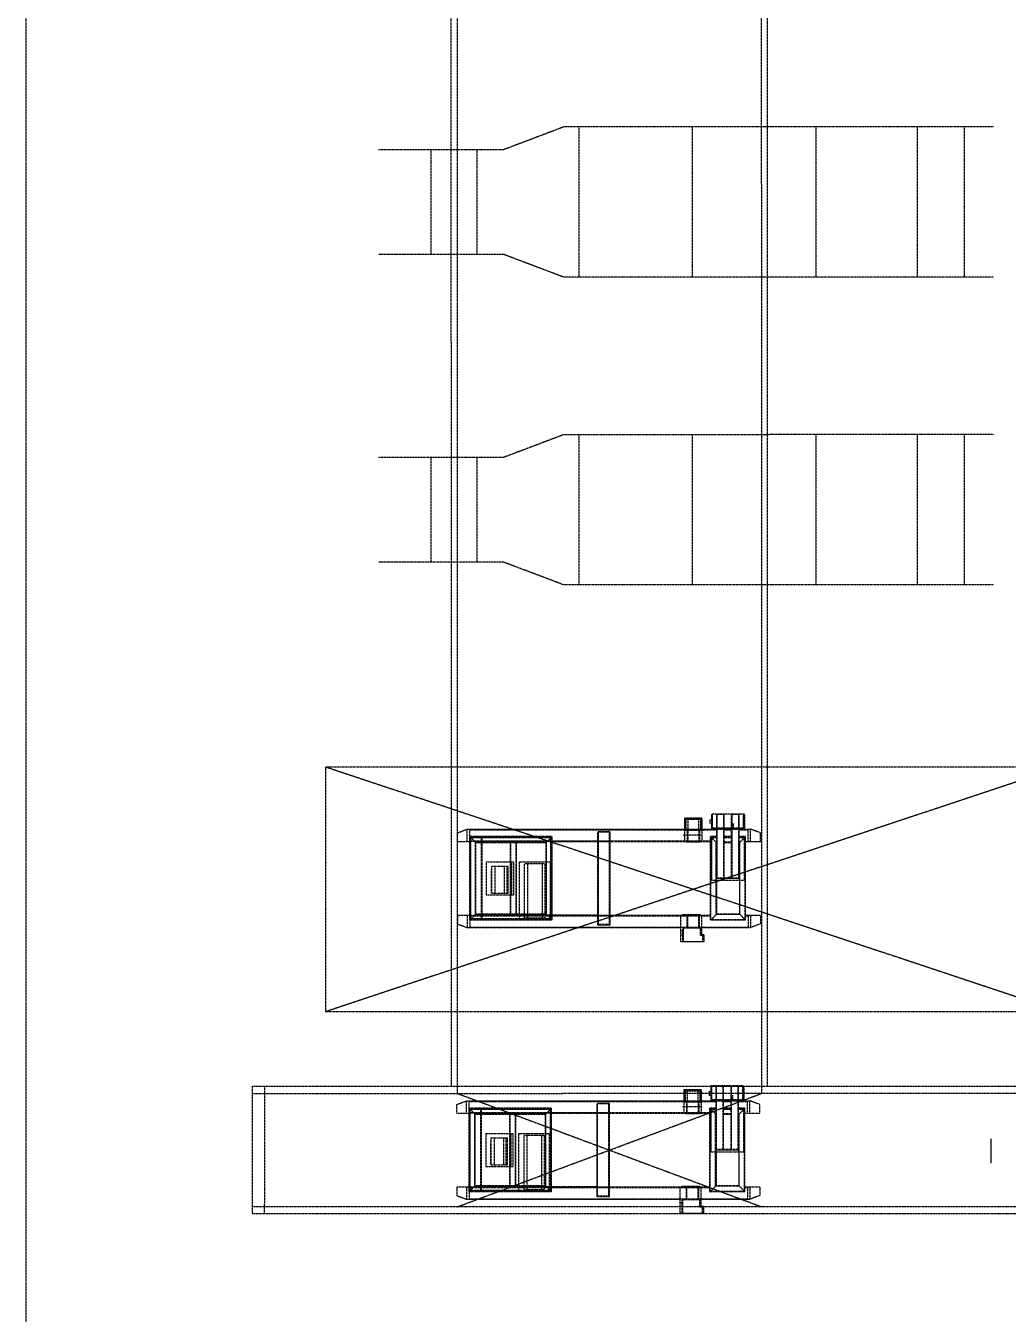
# Model space of a CAD drawing. Header units: millimetres. Extents: x -955179 to -912907, y 62798 to 154298.
# Drawn here: x -955179 to -947201, y 120016 to 130484 of the extents above; entities that cross this region are included whole.
import ezdxf

# ---------------------------------------------------------------- set-up
doc = ezdxf.new("R2010")
doc.units = ezdxf.units.MM
doc.header["$MEASUREMENT"] = 0
doc.linetypes.add('HIDDEN', pattern=[0.375, 0.25, -0.125])
doc.layers.add('CV', color=251, linetype='HIDDEN')

# ---------------------------------------------------------------- blocks, each defined once
blk = doc.blocks.new('TK FRAME')
at = {"layer": 'CV', "linetype": 'HIDDEN'}
for p, q in [((263766, -240393), (263766, -241613)), ((264686, -240393), (264686, -241613)), ((265690, -240393), (265690, -241613)), ((266513, -240393), (266513, -241613)), ((266893, -240393), (266893, -241613)), ((262563, -240578), (262563, -241428)), ((262938, -240578), (262938, -241428))]:
    blk.add_line(p, q, dxfattribs=at)
for points in [[(267131, -240393), (263642, -240393), (263153, -240578), (262140, -240578)], [(267131, -241613), (263642, -241613), (263153, -241428), (262140, -241428)]]:
    blk.add_lwpolyline(points, dxfattribs=at)
blk = doc.blocks.new('TK출하')
at = {"layer": 'CV'}
for p, q in [((-855452, 132706, 347), (-855449, 112084, 918)), ((-855402, 132706, 356), (-855399, 112029, 916)), ((-852932, 132706, 484), (-852929, 112030, 842)), ((-852880, 112084, 837), (-852882, 132706, 493)), ((-850491, 114682, 497), (-856467, 112693, 497)), ((-856467, 114682, 497), (-850491, 112693, 497)), ((-853553, 114265, 497), (-853553, 114166, 497)), ((-853553, 114265, 497), (-853553, 114166, 497)), ((-853413, 114265, 497), (-853553, 114265, 497)), ((-853413, 114265, 497), (-853553, 114265, 497)), ((-853548, 114260, 497), (-853548, 114165, 497)), ((-853548, 114260, 497), (-853548, 114165, 497)), ((-853418, 114260, 497), (-853548, 114260, 497)), ((-853418, 114260, 497), (-853548, 114260, 497)), ((-853418, 114255, 497), (-853548, 114255, 497)), ((-853418, 114255, 497), (-853548, 114255, 497)), ((-853542, 114255, 497), (-853542, 114165, 497)), ((-853542, 114255, 497), (-853542, 114165, 497)), ((-853526, 114255, 497), (-853526, 114165, 497)), ((-853526, 114255, 497), (-853526, 114165, 497)), ((-853440, 114255, 497), (-853440, 114165, 497)), ((-853440, 114255, 497), (-853440, 114165, 497)), ((-853423, 114255, 497), (-853423, 114165, 497)), ((-853423, 114255, 497), (-853423, 114165, 497)), ((-853418, 114260, 497), (-853418, 114165, 497)), ((-853418, 114260, 497), (-853418, 114165, 497)), ((-853413, 114265, 497), (-853413, 114166, 497)), ((-853413, 114265, 497), (-853413, 114166, 497)), ((-853346, 114219, 497), (-853346, 114251, 497)), ((-853331, 114251, 497), (-853346, 114251, 497)), ((-853331, 114219, 497), (-853346, 114219, 497)), ((-853336, 114298, 497), (-853336, 114251, 497)), ((-853336, 114298, 497), (-853336, 114251, 497)), ((-853066, 114298, 497), (-853336, 114298, 497)), ((-853066, 114298, 497), (-853336, 114298, 497)), ((-853336, 114251, 497), (-853336, 114219, 497)), ((-853336, 114219, 497), (-853336, 114173, 497)), ((-853336, 114219, 497), (-853336, 114173, 497)), ((-853331, 114181, 497), (-853331, 114298, 497)), ((-853331, 114181, 497), (-853331, 114298, 497)), ((-853326, 114185, 497), (-853326, 114298, 497)), ((-853326, 114185, 497), (-853326, 114298, 497)), ((-853291, 114173, 497), (-853291, 114298, 497)), ((-853291, 114173, 497), (-853291, 114298, 497)), ((-853231, 114294, 497), (-853291, 114294, 497)), ((-853231, 114294, 497), (-853291, 114294, 497)), ((-853288, 113779, 497), (-853288, 114294, 497)), ((-853288, 113779, 497), (-853288, 114294, 497)), ((-853234, 113779, 497), (-853234, 114294, 497)), ((-853234, 113779, 497), (-853234, 114294, 497)), ((-853231, 114173, 497), (-853231, 114298, 497)), ((-853231, 114173, 497), (-853231, 114298, 497)), ((-853171, 114173, 497), (-853171, 114298, 497)), ((-853171, 114173, 497), (-853171, 114298, 497)), ((-853111, 114294, 497), (-853171, 114294, 497)), ((-853111, 114294, 497), (-853171, 114294, 497)), ((-853168, 113779, 497), (-853168, 114294, 497)), ((-853168, 113779, 497), (-853168, 114294, 497)), ((-853155, 114185, 497), (-853155, 114223, 497)), ((-853114, 113779, 497), (-853114, 114294, 497)), ((-853114, 113779, 497), (-853114, 114294, 497)), ((-853111, 114176, 497), (-853111, 114298, 497)), ((-853111, 114176, 497), (-853111, 114298, 497)), ((-853075, 114185, 497), (-853075, 114298, 497)), ((-853075, 114185, 497), (-853075, 114298, 497)), ((-853071, 114181, 497), (-853071, 114298, 497)), ((-853071, 114181, 497), (-853071, 114298, 497)), ((-853066, 114298, 497), (-853066, 114173, 497)), ((-853066, 114298, 497), (-853066, 114173, 497)), ((-855398, 114146, 497), (-855318, 114176, 497)), ((-855398, 114146, 497), (-855318, 114176, 497)), ((-855398, 114076, 497), (-855398, 114146, 497)), ((-855398, 114076, 497), (-855398, 114146, 497)), ((-855318, 114176, 497), (-853291, 114176, 497)), ((-855318, 114176, 497), (-853291, 114176, 497)), ((-855318, 114176, 497), (-853291, 114176, 497)), ((-855318, 114076, 497), (-855318, 114176, 497)), ((-855318, 114076, 497), (-855318, 114176, 497)), ((-855298, 114076, 497), (-855298, 114176, 497)), ((-855298, 114076, 497), (-855298, 114176, 497)), ((-855298, 114171, 497), (-853291, 114171, 497)), ((-855298, 114171, 497), (-853291, 114171, 497)), ((-855298, 113436, 497), (-855298, 114116, 497)), ((-855298, 113436, 497), (-855298, 114116, 497)), ((-854628, 114116, 497), (-855298, 114116, 497)), ((-854628, 114116, 497), (-855298, 114116, 497)), ((-855298, 114076, 497), (-855298, 114116, 497)), ((-855298, 114076, 497), (-855298, 114116, 497)), ((-855248, 114066, 497), (-855298, 114116, 497)), ((-855248, 114066, 497), (-855298, 114116, 497)), ((-855295, 113439, 497), (-855295, 114113, 497)), ((-855295, 113439, 497), (-855295, 114113, 497)), ((-854631, 114113, 497), (-855295, 114113, 497)), ((-854631, 114113, 497), (-855295, 114113, 497)), ((-855293, 114076, 497), (-855293, 114116, 497)), ((-855293, 114076, 497), (-855293, 114116, 497)), ((-855288, 113446, 497), (-855288, 114106, 497)), ((-855288, 113446, 497), (-855288, 114106, 497)), ((-854638, 114106, 497), (-855288, 114106, 497)), ((-854638, 114106, 497), (-855288, 114106, 497)), ((-855202, 113436, 497), (-855202, 114116, 497)), ((-855202, 114116, 497), (-855202, 114076, 497)), ((-855202, 114116, 497), (-855202, 114076, 497)), ((-855198, 113436, 497), (-855198, 114116, 497)), ((-855198, 113436, 497), (-855198, 114116, 497)), ((-855003, 114176, 497), (-854848, 114176, 497)), ((-855003, 114176, 497), (-854848, 114176, 497)), ((-854678, 114066, 497), (-854628, 114116, 497)), ((-854678, 114066, 497), (-854628, 114116, 497)), ((-854638, 113446, 497), (-854638, 114106, 497)), ((-854638, 113446, 497), (-854638, 114106, 497)), ((-854631, 113439, 497), (-854631, 114113, 497)), ((-854631, 113439, 497), (-854631, 114113, 497)), ((-854628, 113436, 497), (-854628, 114116, 497)), ((-854628, 113436, 497), (-854628, 114116, 497)), ((-854258, 113396, 497), (-854258, 114155, 497)), ((-854258, 113396, 497), (-854258, 114155, 497)), ((-854158, 114155, 497), (-854258, 114155, 497)), ((-854158, 114155, 497), (-854258, 114155, 497)), ((-854158, 114151, 497), (-854258, 114151, 497)), ((-854158, 114151, 497), (-854258, 114151, 497)), ((-854253, 113401, 497), (-854253, 114151, 497)), ((-854253, 113401, 497), (-854253, 114151, 497)), ((-854162, 113401, 497), (-854162, 114151, 497)), ((-854162, 113401, 497), (-854162, 114151, 497)), ((-854158, 113396, 497), (-854158, 114155, 497)), ((-854158, 113396, 497), (-854158, 114155, 497)), ((-853408, 114126, 497), (-853565, 114126, 497)), ((-853553, 114166, 507), (-853553, 114086, 507)), ((-853553, 114166, 507), (-853553, 114086, 507)), ((-853413, 114165, 507), (-853553, 114165, 507)), ((-853413, 114165, 507), (-853553, 114165, 507)), ((-853533, 114176, 497), (-853533, 114076, 497)), ((-853533, 114176, 497), (-853533, 114076, 497)), ((-853528, 114176, 497), (-853528, 114076, 497)), ((-853528, 114176, 497), (-853528, 114076, 497)), ((-853437, 114176, 497), (-853437, 114076, 497)), ((-853437, 114176, 497), (-853437, 114076, 497)), ((-853433, 114176, 497), (-853433, 114076, 497)), ((-853433, 114176, 497), (-853433, 114076, 497)), ((-853413, 114166, 507), (-853413, 114086, 507)), ((-853413, 114166, 507), (-853413, 114086, 507)), ((-853343, 113436, 497), (-853343, 114116, 497)), ((-853343, 113436, 497), (-853343, 114116, 497)), ((-853293, 114066, 497), (-853343, 114116, 497)), ((-853293, 114066, 497), (-853343, 114116, 497)), ((-853291, 114116, 497), (-853343, 114116, 497)), ((-853291, 114116, 497), (-853343, 114116, 497)), ((-853340, 113439, 497), (-853340, 114113, 497)), ((-853340, 113439, 497), (-853340, 114113, 497)), ((-853291, 114113, 497), (-853340, 114113, 497)), ((-853291, 114113, 497), (-853340, 114113, 497)), ((-853066, 114173, 497), (-853336, 114173, 497)), ((-853066, 114173, 497), (-853336, 114173, 497)), ((-853336, 113761, 497), (-853336, 114116, 497)), ((-853336, 113761, 497), (-853336, 114116, 497)), ((-853333, 113761, 497), (-853333, 114106, 497)), ((-853333, 113761, 497), (-853333, 114106, 497)), ((-853291, 114106, 497), (-853333, 114106, 497)), ((-853291, 114106, 497), (-853333, 114106, 497)), ((-853071, 114185, 497), (-853331, 114185, 497)), ((-853071, 114185, 497), (-853331, 114185, 497)), ((-853071, 114181, 497), (-853331, 114181, 497)), ((-853071, 114181, 497), (-853331, 114181, 497)), ((-853291, 113776, 497), (-853291, 114173, 497)), ((-853291, 113776, 497), (-853291, 114173, 497)), ((-853231, 114176, 497), (-853171, 114176, 497)), ((-853231, 114176, 497), (-853171, 114176, 497)), ((-853231, 113779, 497), (-853231, 114173, 497)), ((-853231, 113779, 497), (-853231, 114173, 497)), ((-853231, 114171, 497), (-853171, 114171, 497)), ((-853231, 114171, 497), (-853171, 114171, 497)), ((-853171, 114116, 497), (-853231, 114116, 497)), ((-853171, 114116, 497), (-853231, 114116, 497)), ((-853171, 114113, 497), (-853231, 114113, 497)), ((-853171, 114113, 497), (-853231, 114113, 497)), ((-853171, 114106, 497), (-853231, 114106, 497)), ((-853171, 114106, 497), (-853231, 114106, 497)), ((-853171, 113776, 497), (-853171, 114173, 497)), ((-853171, 113776, 497), (-853171, 114173, 497)), ((-853111, 114176, 497), (-853018, 114176, 497)), ((-853111, 114176, 497), (-853018, 114176, 497)), ((-853111, 113776, 497), (-853111, 114173, 497)), ((-853111, 113776, 497), (-853111, 114173, 497)), ((-853111, 114171, 497), (-853038, 114171, 497)), ((-853111, 114171, 497), (-853038, 114171, 497)), ((-853111, 113776, 497), (-853111, 114116, 497)), ((-853111, 113776, 497), (-853111, 114116, 497)), ((-853058, 114116, 497), (-853111, 114116, 497)), ((-853058, 114116, 497), (-853111, 114116, 497)), ((-853061, 114113, 497), (-853111, 114113, 497)), ((-853061, 114113, 497), (-853111, 114113, 497)), ((-853068, 114106, 497), (-853111, 114106, 497)), ((-853068, 114106, 497), (-853111, 114106, 497)), ((-853108, 114066, 497), (-853058, 114116, 497)), ((-853108, 114066, 497), (-853058, 114116, 497)), ((-853068, 113761, 497), (-853068, 114106, 497)), ((-853068, 113761, 497), (-853068, 114106, 497)), ((-853066, 113761, 497), (-853066, 114116, 497)), ((-853066, 113761, 497), (-853066, 114116, 497)), ((-853061, 113439, 497), (-853061, 114113, 497)), ((-853061, 113439, 497), (-853061, 114113, 497)), ((-853058, 113436, 497), (-853058, 114116, 497)), ((-853058, 113436, 497), (-853058, 114116, 497)), ((-853038, 114076, 497), (-853038, 114176, 497)), ((-853038, 114076, 497), (-853038, 114176, 497)), ((-852938, 114146, 497), (-853018, 114176, 497)), ((-852938, 114146, 497), (-853018, 114176, 497)), ((-853018, 114076, 497), (-853018, 114176, 497)), ((-853018, 114076, 497), (-853018, 114176, 497)), ((-852938, 114076, 497), (-852938, 114146, 497)), ((-852938, 114076, 497), (-852938, 114146, 497)), ((-855396, 114076, 497), (-855298, 114076, 497)), ((-855396, 114076, 497), (-855298, 114076, 497)), ((-855298, 114080, 497), (-853343, 114080, 497)), ((-855198, 114076, 497), (-855298, 114076, 497)), ((-855198, 114076, 497), (-855298, 114076, 497)), ((-855251, 113483, 497), (-855251, 114069, 497)), ((-855251, 113483, 497), (-855251, 114069, 497)), ((-854675, 114069, 497), (-855251, 114069, 497)), ((-854675, 114069, 497), (-855251, 114069, 497)), ((-855248, 113486, 497), (-855248, 114066, 497)), ((-855248, 113486, 497), (-855248, 114066, 497)), ((-854678, 114066, 497), (-855248, 114066, 497)), ((-854678, 114066, 497), (-855248, 114066, 497)), ((-854628, 114076, 497), (-855198, 114076, 497)), ((-854968, 113486, 497), (-854968, 114066, 497)), ((-854968, 113486, 497), (-854968, 114066, 497)), ((-854965, 113486, 497), (-854965, 114066, 497)), ((-854965, 113486, 497), (-854965, 114066, 497)), ((-854921, 113486, 497), (-854921, 114066, 497)), ((-854921, 113486, 497), (-854921, 114066, 497)), ((-854918, 113486, 497), (-854918, 114066, 497)), ((-854918, 113486, 497), (-854918, 114066, 497)), ((-854678, 113486, 497), (-854678, 114066, 497)), ((-854678, 113486, 497), (-854678, 114066, 497)), ((-854675, 113483, 497), (-854675, 114069, 497)), ((-854675, 113483, 497), (-854675, 114069, 497)), ((-854628, 114076, 497), (-854258, 114076, 497)), ((-854628, 114076, 497), (-854258, 114076, 497)), ((-854258, 114076, 497), (-854158, 114076, 497)), ((-854258, 114076, 497), (-854158, 114076, 497)), ((-854158, 114076, 497), (-853543, 114076, 497)), ((-854158, 114076, 497), (-853543, 114076, 497)), ((-853553, 114086, 507), (-853538, 114071, 507)), ((-853553, 114086, 507), (-853538, 114071, 507)), ((-853423, 114076, 497), (-853543, 114076, 497)), ((-853423, 114076, 497), (-853543, 114076, 497)), ((-853428, 114071, 507), (-853538, 114071, 507)), ((-853428, 114071, 507), (-853538, 114071, 507)), ((-853413, 114086, 507), (-853428, 114071, 507)), ((-853413, 114086, 507), (-853428, 114071, 507)), ((-853423, 114076, 497), (-853343, 114076, 497)), ((-853423, 114076, 497), (-853343, 114076, 497)), ((-853296, 113483, 497), (-853296, 114069, 497)), ((-853296, 113483, 497), (-853296, 114069, 497)), ((-853291, 114069, 497), (-853296, 114069, 497)), ((-853291, 114069, 497), (-853296, 114069, 497)), ((-853293, 113761, 497), (-853293, 114066, 497)), ((-853293, 113761, 497), (-853293, 114066, 497)), ((-853291, 114066, 497), (-853293, 114066, 497)), ((-853291, 114066, 497), (-853293, 114066, 497)), ((-853171, 114069, 497), (-853231, 114069, 497)), ((-853171, 114069, 497), (-853231, 114069, 497)), ((-853171, 114066, 497), (-853231, 114066, 497)), ((-853171, 114066, 497), (-853231, 114066, 497)), ((-853105, 114069, 497), (-853111, 114069, 497)), ((-853105, 114069, 497), (-853111, 114069, 497)), ((-853108, 114066, 497), (-853111, 114066, 497)), ((-853108, 114066, 497), (-853111, 114066, 497)), ((-853108, 113761, 497), (-853108, 114066, 497)), ((-853108, 113761, 497), (-853108, 114066, 497)), ((-853105, 113483, 497), (-853105, 114069, 497)), ((-853105, 113483, 497), (-853105, 114069, 497)), ((-853058, 114076, 497), (-852938, 114076, 497)), ((-853058, 114076, 497), (-852938, 114076, 497)), ((-855163, 113911, 497), (-855163, 113641, 497)), ((-855163, 113911, 497), (-855163, 113641, 497)), ((-855163, 113911, 497), (-854943, 113911, 497)), ((-855163, 113911, 497), (-854943, 113911, 497)), ((-854958, 113911, 497), (-854958, 113641, 497)), ((-854943, 113911, 497), (-854943, 113641, 497)), ((-854893, 113446, 507), (-854893, 113911, 507)), ((-854893, 113446, 507), (-854893, 113911, 507)), ((-854893, 113911, 497), (-854643, 113911, 497)), ((-854893, 113911, 497), (-854643, 113911, 497)), ((-854852, 113456, 497), (-854852, 113896, 497)), ((-854852, 113456, 497), (-854852, 113896, 497)), ((-854852, 113896, 497), (-854685, 113896, 497)), ((-854852, 113896, 497), (-854685, 113896, 497)), ((-854825, 113456, 497), (-854825, 113896, 497)), ((-854825, 113456, 497), (-854825, 113896, 497)), ((-854706, 113456, 497), (-854706, 113896, 497)), ((-854685, 113456, 497), (-854685, 113896, 497)), ((-854685, 113456, 497), (-854685, 113896, 497)), ((-854643, 113446, 497), (-854643, 113911, 497)), ((-854643, 113446, 497), (-854643, 113911, 497)), ((-855120, 113876, 497), (-855120, 113656, 497)), ((-855120, 113876, 497), (-855120, 113656, 497)), ((-855120, 113876, 497), (-854985, 113876, 497)), ((-855120, 113876, 497), (-854985, 113876, 497)), ((-855120, 113656, 497), (-855120, 113847, 497)), ((-855091, 113656, 497), (-855091, 113876, 497)), ((-855091, 113656, 497), (-855091, 113876, 497)), ((-855015, 113656, 497), (-855015, 113876, 497)), ((-854995, 113656, 497), (-854995, 113876, 497)), ((-854995, 113656, 497), (-854995, 113876, 497)), ((-854985, 113656, 497), (-854985, 113876, 497)), ((-854985, 113656, 497), (-854985, 113876, 497)), ((-853336, 113761, 497), (-853066, 113761, 497)), ((-853336, 113761, 497), (-853066, 113761, 497)), ((-853293, 113761, 497), (-853293, 113486, 497)), ((-853293, 113761, 497), (-853293, 113486, 497)), ((-853111, 113779, 497), (-853291, 113779, 497)), ((-853111, 113779, 497), (-853291, 113779, 497)), ((-853111, 113776, 497), (-853291, 113776, 497)), ((-853111, 113776, 497), (-853291, 113776, 497)), ((-853231, 113779, 497), (-853231, 113776, 497)), ((-853231, 113779, 497), (-853231, 113776, 497)), ((-853108, 113761, 497), (-853108, 113486, 497)), ((-853108, 113761, 497), (-853108, 113486, 497)), ((-855163, 113641, 497), (-854943, 113641, 497)), ((-855163, 113641, 497), (-854943, 113641, 497)), ((-855120, 113656, 497), (-854985, 113656, 497)), ((-855398, 113476, 497), (-855398, 113406, 497)), ((-855398, 113476, 497), (-855398, 113406, 497)), ((-855398, 113476, 497), (-855298, 113476, 497)), ((-855398, 113476, 497), (-855298, 113476, 497)), ((-855318, 113476, 497), (-855318, 113376, 497)), ((-855318, 113476, 497), (-855318, 113376, 497)), ((-855298, 113436, 497), (-855248, 113486, 497)), ((-855298, 113436, 497), (-855248, 113486, 497)), ((-855298, 113476, 497), (-854628, 113476, 497)), ((-855298, 113476, 497), (-855298, 113376, 497)), ((-855298, 113476, 497), (-855298, 113376, 497)), ((-855298, 113476, 497), (-855298, 113436, 497)), ((-855298, 113476, 497), (-855298, 113436, 497)), ((-855298, 113471, 497), (-853343, 113471, 497)), ((-855293, 113476, 497), (-855293, 113436, 497)), ((-855293, 113476, 497), (-855293, 113436, 497)), ((-854675, 113483, 497), (-855251, 113483, 497)), ((-854675, 113483, 497), (-855251, 113483, 497)), ((-854678, 113486, 497), (-855248, 113486, 497)), ((-854678, 113486, 497), (-855248, 113486, 497)), ((-855202, 113476, 497), (-855202, 113436, 497)), ((-855202, 113476, 497), (-855202, 113436, 497)), ((-854890, 113476, 497), (-854856, 113476, 497)), ((-854890, 113476, 497), (-854856, 113476, 497)), ((-854779, 113476, 497), (-854757, 113476, 497)), ((-854779, 113476, 497), (-854757, 113476, 497)), ((-854777, 113476, 497), (-854759, 113476, 497)), ((-854777, 113476, 497), (-854759, 113476, 497)), ((-854646, 113476, 497), (-854680, 113476, 497)), ((-854646, 113476, 497), (-854680, 113476, 497)), ((-854628, 113436, 497), (-854678, 113486, 497)), ((-854628, 113436, 497), (-854678, 113486, 497)), ((-854258, 113476, 497), (-854628, 113476, 497)), ((-854258, 113476, 497), (-854628, 113476, 497)), ((-854258, 113476, 497), (-854158, 113476, 497)), ((-854258, 113476, 497), (-854158, 113476, 497)), ((-854158, 113476, 497), (-853573, 113476, 497)), ((-853583, 113466, 488), (-853568, 113481, 488)), ((-853423, 113476, 497), (-853573, 113476, 497)), ((-853428, 113481, 507), (-853568, 113481, 488)), ((-853533, 113376, 497), (-853533, 113476, 497)), ((-853528, 113376, 497), (-853528, 113476, 497)), ((-853437, 113376, 497), (-853437, 113476, 497)), ((-853433, 113376, 497), (-853433, 113476, 497)), ((-853413, 113466, 507), (-853428, 113481, 507)), ((-853423, 113476, 497), (-853343, 113476, 497)), ((-853423, 113476, 497), (-853343, 113476, 497)), ((-853343, 113436, 497), (-853293, 113486, 497)), ((-853343, 113436, 497), (-853293, 113486, 497)), ((-853105, 113483, 497), (-853296, 113483, 497)), ((-853105, 113483, 497), (-853296, 113483, 497)), ((-853108, 113486, 497), (-853293, 113486, 497)), ((-853108, 113486, 497), (-853293, 113486, 497)), ((-853058, 113436, 497), (-853108, 113486, 497)), ((-853058, 113436, 497), (-853108, 113486, 497)), ((-853058, 113476, 497), (-852938, 113476, 497)), ((-853058, 113476, 497), (-852938, 113476, 497)), ((-853058, 113471, 497), (-853038, 113471, 497)), ((-853058, 113471, 497), (-853038, 113471, 497)), ((-853038, 113476, 497), (-853038, 113376, 497)), ((-853038, 113476, 497), (-853038, 113376, 497)), ((-853018, 113476, 497), (-853018, 113376, 497)), ((-853018, 113476, 497), (-853018, 113376, 497)), ((-852938, 113476, 497), (-852938, 113406, 497)), ((-852938, 113476, 497), (-852938, 113406, 497)), ((-855398, 113406, 497), (-855318, 113376, 497)), ((-855398, 113406, 497), (-855318, 113376, 497)), ((-855318, 113376, 497), (-853583, 113376, 488)), ((-855318, 113376, 497), (-853583, 113376, 488)), ((-854628, 113436, 497), (-855298, 113436, 497)), ((-854628, 113436, 497), (-855298, 113436, 497)), ((-855298, 113380, 497), (-853038, 113380, 497)), ((-855298, 113380, 497), (-853038, 113380, 497)), ((-854631, 113439, 497), (-855295, 113439, 497)), ((-854631, 113439, 497), (-855295, 113439, 497)), ((-854638, 113446, 497), (-855288, 113446, 497)), ((-854638, 113446, 497), (-855288, 113446, 497)), ((-854893, 113446, 497), (-854643, 113446, 497)), ((-854893, 113446, 497), (-854643, 113446, 497)), ((-854852, 113456, 497), (-854685, 113456, 497)), ((-854852, 113456, 497), (-854685, 113456, 497)), ((-854158, 113401, 497), (-854258, 113401, 497)), ((-854158, 113401, 497), (-854258, 113401, 497)), ((-854158, 113396, 497), (-854258, 113396, 497)), ((-854158, 113396, 497), (-854258, 113396, 497)), ((-853583, 113378, 488), (-853583, 113466, 488)), ((-853583, 113261, 488), (-853583, 113387, 488)), ((-853413, 113376, 497), (-853583, 113376, 487)), ((-853413, 113372, 507), (-853568, 113372, 498)), ((-853568, 113261, 488), (-853568, 113372, 488)), ((-853562, 113261, 488), (-853562, 113372, 488)), ((-853424, 113312, 497), (-853424, 113372, 497)), ((-853418, 113318, 497), (-853418, 113372, 497)), ((-853413, 113372, 497), (-853413, 113466, 507)), ((-853413, 113376, 497), (-853018, 113376, 497)), ((-853413, 113376, 497), (-853018, 113376, 497)), ((-853413, 113318, 497), (-853413, 113372, 497)), ((-853231, 113436, 497), (-853343, 113436, 497)), ((-853231, 113436, 497), (-853343, 113436, 497)), ((-853231, 113439, 497), (-853340, 113439, 497)), ((-853231, 113439, 497), (-853340, 113439, 497)), ((-853171, 113439, 497), (-853231, 113439, 497)), ((-853171, 113439, 497), (-853231, 113439, 497)), ((-853171, 113436, 497), (-853231, 113436, 497)), ((-853171, 113436, 497), (-853231, 113436, 497)), ((-853061, 113439, 497), (-853171, 113439, 497)), ((-853061, 113439, 497), (-853171, 113439, 497)), ((-853058, 113436, 497), (-853171, 113436, 497)), ((-853058, 113436, 497), (-853171, 113436, 497)), ((-852938, 113406, 497), (-853018, 113376, 497)), ((-852938, 113406, 497), (-853018, 113376, 497)), ((-853583, 113350, 497), (-853568, 113350, 497)), ((-853583, 113318, 492), (-853583, 113350, 492)), ((-853583, 113318, 497), (-853568, 113318, 497)), ((-853393, 113261, 497), (-853583, 113261, 487)), ((-853568, 113317, 498), (-853568, 113350, 497)), ((-853398, 113261, 498), (-853568, 113261, 488)), ((-853418, 113318, 497), (-853424, 113318, 497)), ((-853418, 113312, 497), (-853424, 113312, 497)), ((-853393, 113318, 497), (-853418, 113318, 497)), ((-853404, 113312, 497), (-853418, 113312, 497)), ((-853404, 113261, 498), (-853404, 113318, 497)), ((-853398, 113261, 498), (-853398, 113318, 497)), ((-853393, 113261, 497), (-853393, 113318, 497)), ((-844927, 112084, -71), (-857063, 112084, -282)), ((-857063, 112084, -282), (-857063, 111052, -282)), ((-857063, 112029, -291), (-844927, 112032, -46)), ((-856963, 111052, -281), (-856961, 112084, -1)), ((-855398, 112029, -4), (-852928, 111108, 4)), ((-855398, 111108, 30), (-852928, 112029, -18)), ((-853558, 112058, 0), (-853558, 111958, 0)), ((-853558, 112058, 0), (-853558, 111958, 0)), ((-853418, 112058, 0), (-853558, 112058, 0)), ((-853418, 112058, 0), (-853558, 112058, 0)), ((-853553, 112053, 0), (-853553, 111958, 0)), ((-853553, 112053, 0), (-853553, 111958, 0)), ((-853423, 112053, 0), (-853553, 112053, 0)), ((-853423, 112053, 0), (-853553, 112053, 0)), ((-853423, 112048, 0), (-853553, 112048, 0)), ((-853423, 112048, 0), (-853553, 112048, 0)), ((-853548, 112048, 0), (-853548, 111958, 0)), ((-853548, 112048, 0), (-853548, 111958, 0)), ((-853531, 112048, 0), (-853531, 111958, 0)), ((-853531, 112048, 0), (-853531, 111958, 0)), ((-853445, 112048, 0), (-853445, 111958, 0)), ((-853445, 112048, 0), (-853445, 111958, 0)), ((-853429, 112048, 0), (-853429, 111958, 0)), ((-853429, 112048, 0), (-853429, 111958, 0)), ((-853423, 112053, 0), (-853423, 111958, 0)), ((-853423, 112053, 0), (-853423, 111958, 0)), ((-853418, 112058, 0), (-853418, 111958, 0)), ((-853418, 112058, 0), (-853418, 111958, 0)), ((-853351, 112012, 0), (-853351, 112044, 0)), ((-853336, 112044, 0), (-853351, 112044, 0)), ((-853336, 112012, 0), (-853351, 112012, 0)), ((-853341, 112091, 0), (-853341, 112044, 0)), ((-853341, 112091, 0), (-853341, 112044, 0)), ((-853071, 112091, 0), (-853341, 112091, 0)), ((-853071, 112091, 0), (-853341, 112091, 0)), ((-853341, 112044, 0), (-853341, 112012, 0)), ((-853341, 112012, 0), (-853341, 111966, 0)), ((-853341, 112012, 0), (-853341, 111966, 0)), ((-853336, 111974, 0), (-853336, 112091, 0)), ((-853336, 111974, 0), (-853336, 112091, 0)), ((-853332, 111978, 0), (-853332, 112091, 0)), ((-853332, 111978, 0), (-853332, 112091, 0)), ((-853296, 111966, 0), (-853296, 112091, 0)), ((-853296, 111966, 0), (-853296, 112091, 0)), ((-853236, 112087, 0), (-853296, 112087, 0)), ((-853236, 112087, 0), (-853296, 112087, 0)), ((-853293, 111572, 0), (-853293, 112087, 0)), ((-853293, 111572, 0), (-853293, 112087, 0)), ((-853239, 111572, 0), (-853239, 112087, 0)), ((-853239, 111572, 0), (-853239, 112087, 0)), ((-853236, 111966, 0), (-853236, 112091, 0)), ((-853236, 111966, 0), (-853236, 112091, 0)), ((-853176, 111966, 0), (-853176, 112091, 0)), ((-853176, 111966, 0), (-853176, 112091, 0)), ((-853116, 112087, 0), (-853176, 112087, 0)), ((-853116, 112087, 0), (-853176, 112087, 0)), ((-853173, 111572, 0), (-853173, 112087, 0)), ((-853173, 111572, 0), (-853173, 112087, 0)), ((-853161, 111978, 0), (-853161, 112016, 0)), ((-853119, 111572, 0), (-853119, 112087, 0)), ((-853119, 111572, 0), (-853119, 112087, 0)), ((-853116, 111969, 0), (-853116, 112091, 0)), ((-853116, 111969, 0), (-853116, 112091, 0)), ((-853081, 111978, 0), (-853081, 112091, 0)), ((-853081, 111978, 0), (-853081, 112091, 0)), ((-853076, 111974, 0), (-853076, 112091, 0)), ((-853076, 111974, 0), (-853076, 112091, 0)), ((-853071, 112091, 0), (-853071, 111966, 0)), ((-853071, 112091, 0), (-853071, 111966, 0)), ((-855403, 111939, 0), (-855323, 111969, 0)), ((-855403, 111939, 0), (-855323, 111969, 0)), ((-855403, 111869, 0), (-855403, 111939, 0)), ((-855403, 111869, 0), (-855403, 111939, 0)), ((-855323, 111969, 0), (-853296, 111969, 0)), ((-855323, 111969, 0), (-853296, 111969, 0)), ((-855323, 111969, 0), (-853296, 111969, 0)), ((-855323, 111869, 0), (-855323, 111969, 0)), ((-855323, 111869, 0), (-855323, 111969, 0)), ((-855303, 111869, 0), (-855303, 111969, 0)), ((-855303, 111869, 0), (-855303, 111969, 0)), ((-855303, 111964, 0), (-853296, 111964, 0)), ((-855303, 111964, 0), (-853296, 111964, 0)), ((-855303, 111229, 0), (-855303, 111909, 0)), ((-855303, 111229, 0), (-855303, 111909, 0)), ((-854633, 111909, 0), (-855303, 111909, 0)), ((-854633, 111909, 0), (-855303, 111909, 0)), ((-855303, 111869, 0), (-855303, 111909, 0)), ((-855303, 111869, 0), (-855303, 111909, 0)), ((-855253, 111859, 0), (-855303, 111909, 0)), ((-855253, 111859, 0), (-855303, 111909, 0)), ((-855300, 111232, 0), (-855300, 111905, 0)), ((-855300, 111232, 0), (-855300, 111905, 0)), ((-854636, 111905, 0), (-855300, 111905, 0)), ((-854636, 111905, 0), (-855300, 111905, 0)), ((-855299, 111869, 0), (-855299, 111909, 0)), ((-855299, 111869, 0), (-855299, 111909, 0)), ((-855208, 111229, 0), (-855208, 111909, 0)), ((-855208, 111909, 0), (-855208, 111869, 0)), ((-855208, 111909, 0), (-855208, 111869, 0)), ((-855203, 111229, 0), (-855203, 111909, 0)), ((-855203, 111229, 0), (-855203, 111909, 0)), ((-855009, 111969, 0), (-854854, 111969, 0)), ((-855009, 111969, 0), (-854854, 111969, 0)), ((-854683, 111859, 0), (-854633, 111909, 0)), ((-854683, 111859, 0), (-854633, 111909, 0)), ((-854636, 111232, 0), (-854636, 111905, 0)), ((-854636, 111232, 0), (-854636, 111905, 0)), ((-854633, 111229, 0), (-854633, 111909, 0)), ((-854633, 111229, 0), (-854633, 111909, 0)), ((-854263, 111189, 0), (-854263, 111948, 0)), ((-854263, 111189, 0), (-854263, 111948, 0)), ((-854163, 111948, 0), (-854263, 111948, 0)), ((-854163, 111948, 0), (-854263, 111948, 0)), ((-854163, 111944, 0), (-854263, 111944, 0)), ((-854163, 111944, 0), (-854263, 111944, 0)), ((-854259, 111194, 0), (-854259, 111944, 0)), ((-854259, 111194, 0), (-854259, 111944, 0)), ((-854168, 111194, 0), (-854168, 111944, 0)), ((-854168, 111194, 0), (-854168, 111944, 0)), ((-854163, 111189, 0), (-854163, 111948, 0)), ((-854163, 111189, 0), (-854163, 111948, 0)), ((-853414, 111919, 0), (-853571, 111919, 0)), ((-853418, 111958, 10), (-853558, 111958, 10)), ((-853418, 111958, 10), (-853558, 111958, 10)), ((-853558, 111958, 10), (-853558, 111879, 10)), ((-853558, 111958, 10), (-853558, 111879, 10)), ((-853538, 111969, 0), (-853538, 111869, 0)), ((-853538, 111969, 0), (-853538, 111869, 0)), ((-853534, 111969, 0), (-853534, 111869, 0)), ((-853534, 111969, 0), (-853534, 111869, 0)), ((-853443, 111969, 0), (-853443, 111869, 0)), ((-853443, 111969, 0), (-853443, 111869, 0)), ((-853438, 111969, 0), (-853438, 111869, 0)), ((-853438, 111969, 0), (-853438, 111869, 0)), ((-853418, 111958, 10), (-853418, 111879, 10)), ((-853418, 111958, 10), (-853418, 111879, 10)), ((-853348, 111229, 0), (-853348, 111909, 0)), ((-853348, 111229, 0), (-853348, 111909, 0)), ((-853298, 111859, 0), (-853348, 111909, 0)), ((-853298, 111859, 0), (-853348, 111909, 0)), ((-853296, 111909, 0), (-853348, 111909, 0)), ((-853296, 111909, 0), (-853348, 111909, 0)), ((-853345, 111232, 0), (-853345, 111905, 0)), ((-853345, 111232, 0), (-853345, 111905, 0)), ((-853296, 111905, 0), (-853345, 111905, 0)), ((-853296, 111905, 0), (-853345, 111905, 0)), ((-853071, 111966, 0), (-853341, 111966, 0)), ((-853071, 111966, 0), (-853341, 111966, 0)), ((-853341, 111554, 0), (-853341, 111909, 0)), ((-853341, 111554, 0), (-853341, 111909, 0)), ((-853076, 111978, 0), (-853336, 111978, 0)), ((-853076, 111978, 0), (-853336, 111978, 0)), ((-853076, 111974, 0), (-853336, 111974, 0)), ((-853076, 111974, 0), (-853336, 111974, 0)), ((-853296, 111569, 0), (-853296, 111966, 0)), ((-853296, 111569, 0), (-853296, 111966, 0)), ((-853236, 111969, 0), (-853176, 111969, 0)), ((-853236, 111969, 0), (-853176, 111969, 0)), ((-853236, 111572, 0), (-853236, 111966, 0)), ((-853236, 111572, 0), (-853236, 111966, 0)), ((-853236, 111964, 0), (-853176, 111964, 0)), ((-853236, 111964, 0), (-853176, 111964, 0)), ((-853176, 111909, 0), (-853236, 111909, 0)), ((-853176, 111909, 0), (-853236, 111909, 0)), ((-853176, 111905, 0), (-853236, 111905, 0)), ((-853176, 111905, 0), (-853236, 111905, 0)), ((-853176, 111569, 0), (-853176, 111966, 0)), ((-853176, 111569, 0), (-853176, 111966, 0)), ((-853116, 111969, 0), (-853023, 111969, 0)), ((-853116, 111969, 0), (-853023, 111969, 0)), ((-853116, 111569, 0), (-853116, 111966, 0)), ((-853116, 111569, 0), (-853116, 111966, 0)), ((-853116, 111964, 0), (-853043, 111964, 0)), ((-853116, 111964, 0), (-853043, 111964, 0)), ((-853116, 111569, 0), (-853116, 111909, 0)), ((-853116, 111569, 0), (-853116, 111909, 0)), ((-853063, 111909, 0), (-853116, 111909, 0)), ((-853063, 111909, 0), (-853116, 111909, 0)), ((-853066, 111905, 0), (-853116, 111905, 0)), ((-853066, 111905, 0), (-853116, 111905, 0)), ((-853113, 111859, 0), (-853063, 111909, 0)), ((-853113, 111859, 0), (-853063, 111909, 0)), ((-853071, 111554, 0), (-853071, 111909, 0)), ((-853071, 111554, 0), (-853071, 111909, 0)), ((-853066, 111232, 0), (-853066, 111905, 0)), ((-853066, 111232, 0), (-853066, 111905, 0)), ((-853063, 111229, 0), (-853063, 111909, 0)), ((-853063, 111229, 0), (-853063, 111909, 0)), ((-853043, 111869, 0), (-853043, 111969, 0)), ((-853043, 111869, 0), (-853043, 111969, 0)), ((-852943, 111939, 0), (-853023, 111969, 0)), ((-852943, 111939, 0), (-853023, 111969, 0)), ((-853023, 111869, 0), (-853023, 111969, 0)), ((-853023, 111869, 0), (-853023, 111969, 0)), ((-852943, 111869, 0), (-852943, 111939, 0)), ((-852943, 111869, 0), (-852943, 111939, 0)), ((-855402, 111869, 0), (-855303, 111869, 0)), ((-855402, 111869, 0), (-855303, 111869, 0)), ((-855303, 111873, 0), (-853348, 111873, 0)), ((-855203, 111869, 0), (-855303, 111869, 0)), ((-855203, 111869, 0), (-855303, 111869, 0)), ((-855293, 111239, 0), (-855293, 111899, 0)), ((-855293, 111239, 0), (-855293, 111899, 0)), ((-854643, 111899, 0), (-855293, 111899, 0)), ((-854643, 111899, 0), (-855293, 111899, 0)), ((-855256, 111275, 0), (-855256, 111862, 0)), ((-855256, 111275, 0), (-855256, 111862, 0)), ((-854680, 111862, 0), (-855256, 111862, 0)), ((-854680, 111862, 0), (-855256, 111862, 0)), ((-855253, 111279, 0), (-855253, 111859, 0)), ((-855253, 111279, 0), (-855253, 111859, 0)), ((-854683, 111859, 0), (-855253, 111859, 0)), ((-854683, 111859, 0), (-855253, 111859, 0)), ((-854633, 111869, 0), (-855203, 111869, 0)), ((-854973, 111279, 0), (-854973, 111859, 0)), ((-854973, 111279, 0), (-854973, 111859, 0)), ((-854970, 111279, 0), (-854970, 111859, 0)), ((-854970, 111279, 0), (-854970, 111859, 0)), ((-854926, 111279, 0), (-854926, 111859, 0)), ((-854926, 111279, 0), (-854926, 111859, 0)), ((-854923, 111279, 0), (-854923, 111859, 0)), ((-854923, 111279, 0), (-854923, 111859, 0)), ((-854683, 111279, 0), (-854683, 111859, 0)), ((-854683, 111279, 0), (-854683, 111859, 0)), ((-854680, 111275, 0), (-854680, 111862, 0)), ((-854680, 111275, 0), (-854680, 111862, 0)), ((-854643, 111239, 0), (-854643, 111899, 0)), ((-854643, 111239, 0), (-854643, 111899, 0)), ((-854633, 111869, 0), (-854263, 111869, 0)), ((-854633, 111869, 0), (-854263, 111869, 0)), ((-854263, 111869, 0), (-854163, 111869, 0)), ((-854263, 111869, 0), (-854163, 111869, 0)), ((-854163, 111869, 0), (-853548, 111869, 0)), ((-854163, 111869, 0), (-853548, 111869, 0)), ((-853558, 111879, 10), (-853543, 111864, 10)), ((-853558, 111879, 10), (-853543, 111864, 10)), ((-853428, 111869, 0), (-853548, 111869, 0)), ((-853428, 111869, 0), (-853548, 111869, 0)), ((-853433, 111864, 10), (-853543, 111864, 10)), ((-853433, 111864, 10), (-853543, 111864, 10)), ((-853418, 111879, 10), (-853433, 111864, 10)), ((-853418, 111879, 10), (-853433, 111864, 10)), ((-853428, 111869, 0), (-853348, 111869, 0)), ((-853428, 111869, 0), (-853348, 111869, 0)), ((-853338, 111554, 0), (-853338, 111899, 0)), ((-853338, 111554, 0), (-853338, 111899, 0)), ((-853296, 111899, 0), (-853338, 111899, 0)), ((-853296, 111899, 0), (-853338, 111899, 0)), ((-853301, 111275, 0), (-853301, 111862, 0)), ((-853301, 111275, 0), (-853301, 111862, 0)), ((-853296, 111862, 0), (-853301, 111862, 0)), ((-853296, 111862, 0), (-853301, 111862, 0)), ((-853298, 111554, 0), (-853298, 111859, 0)), ((-853298, 111554, 0), (-853298, 111859, 0)), ((-853296, 111859, 0), (-853298, 111859, 0)), ((-853296, 111859, 0), (-853298, 111859, 0)), ((-853176, 111899, 0), (-853236, 111899, 0)), ((-853176, 111899, 0), (-853236, 111899, 0)), ((-853176, 111862, 0), (-853236, 111862, 0)), ((-853176, 111862, 0), (-853236, 111862, 0)), ((-853176, 111859, 0), (-853236, 111859, 0)), ((-853176, 111859, 0), (-853236, 111859, 0)), ((-853073, 111899, 0), (-853116, 111899, 0)), ((-853073, 111899, 0), (-853116, 111899, 0)), ((-853110, 111862, 0), (-853116, 111862, 0)), ((-853110, 111862, 0), (-853116, 111862, 0)), ((-853113, 111859, 0), (-853116, 111859, 0)), ((-853113, 111859, 0), (-853116, 111859, 0)), ((-853113, 111554, 0), (-853113, 111859, 0)), ((-853113, 111554, 0), (-853113, 111859, 0)), ((-853110, 111275, 0), (-853110, 111862, 0)), ((-853110, 111275, 0), (-853110, 111862, 0)), ((-853073, 111554, 0), (-853073, 111899, 0)), ((-853073, 111554, 0), (-853073, 111899, 0)), ((-853063, 111869, 0), (-852943, 111869, 0)), ((-853063, 111869, 0), (-852943, 111869, 0)), ((-855168, 111704, 0), (-855168, 111434, 0)), ((-855168, 111704, 0), (-855168, 111434, 0)), ((-855168, 111704, 0), (-854948, 111704, 0)), ((-855168, 111704, 0), (-854948, 111704, 0)), ((-854963, 111704, 0), (-854963, 111434, 0)), ((-854948, 111704, 0), (-854948, 111434, 0)), ((-854899, 111239, 10), (-854899, 111704, 10)), ((-854899, 111239, 10), (-854899, 111704, 10)), ((-854899, 111704, 0), (-854649, 111704, 0)), ((-854899, 111704, 0), (-854649, 111704, 0)), ((-854649, 111239, 0), (-854649, 111704, 0)), ((-854649, 111239, 0), (-854649, 111704, 0)), ((-855126, 111669, 0), (-855126, 111449, 0)), ((-855126, 111669, 0), (-855126, 111449, 0)), ((-855126, 111669, 0), (-854991, 111669, 0)), ((-855126, 111669, 0), (-854991, 111669, 0)), ((-855126, 111449, 0), (-855126, 111639, 0)), ((-855096, 111449, 0), (-855096, 111669, 0)), ((-855096, 111449, 0), (-855096, 111669, 0)), ((-855021, 111449, 0), (-855021, 111669, 0)), ((-855001, 111449, 0), (-855001, 111669, 0)), ((-855001, 111449, 0), (-855001, 111669, 0)), ((-854991, 111449, 0), (-854991, 111669, 0)), ((-854991, 111449, 0), (-854991, 111669, 0)), ((-854857, 111249, 0), (-854857, 111689, 0)), ((-854857, 111249, 0), (-854857, 111689, 0)), ((-854857, 111689, 0), (-854690, 111689, 0)), ((-854857, 111689, 0), (-854690, 111689, 0)), ((-854831, 111249, 0), (-854831, 111689, 0)), ((-854831, 111249, 0), (-854831, 111689, 0)), ((-854712, 111249, 0), (-854712, 111689, 0)), ((-854690, 111249, 0), (-854690, 111689, 0)), ((-854690, 111249, 0), (-854690, 111689, 0)), ((-851063, 111463, -282), (-851063, 111663, -282)), ((-851063, 111461, -282), (-851063, 111661, -282)), ((-853341, 111554, 0), (-853071, 111554, 0)), ((-853341, 111554, 0), (-853071, 111554, 0)), ((-853298, 111554, 0), (-853298, 111279, 0)), ((-853298, 111554, 0), (-853298, 111279, 0)), ((-853116, 111572, 0), (-853296, 111572, 0)), ((-853116, 111572, 0), (-853296, 111572, 0)), ((-853116, 111569, 0), (-853296, 111569, 0)), ((-853116, 111569, 0), (-853296, 111569, 0)), ((-853236, 111572, 0), (-853236, 111569, 0)), ((-853236, 111572, 0), (-853236, 111569, 0)), ((-853113, 111554, 0), (-853113, 111279, 0)), ((-853113, 111554, 0), (-853113, 111279, 0)), ((-855168, 111434, 0), (-854948, 111434, 0)), ((-855168, 111434, 0), (-854948, 111434, 0)), ((-855126, 111449, 0), (-854991, 111449, 0)), ((-855303, 111229, 0), (-855253, 111279, 0)), ((-855303, 111229, 0), (-855253, 111279, 0)), ((-854680, 111275, 0), (-855256, 111275, 0)), ((-854680, 111275, 0), (-855256, 111275, 0)), ((-854683, 111279, 0), (-855253, 111279, 0)), ((-854683, 111279, 0), (-855253, 111279, 0)), ((-854633, 111229, 0), (-854683, 111279, 0)), ((-854633, 111229, 0), (-854683, 111279, 0)), ((-853589, 111259, -9), (-853574, 111274, -9)), ((-853433, 111274, 10), (-853574, 111274, -9)), ((-853418, 111259, 10), (-853433, 111274, 10)), ((-853348, 111229, 0), (-853298, 111279, 0)), ((-853348, 111229, 0), (-853298, 111279, 0)), ((-853110, 111275, 0), (-853301, 111275, 0)), ((-853110, 111275, 0), (-853301, 111275, 0)), ((-853113, 111279, 0), (-853298, 111279, 0)), ((-853113, 111279, 0), (-853298, 111279, 0)), ((-853063, 111229, 0), (-853113, 111279, 0)), ((-853063, 111229, 0), (-853113, 111279, 0)), ((-855403, 111269, 0), (-855403, 111199, 0)), ((-855403, 111269, 0), (-855403, 111199, 0)), ((-855403, 111269, 0), (-855303, 111269, 0)), ((-855403, 111269, 0), (-855303, 111269, 0)), ((-855403, 111199, 0), (-855323, 111169, 0)), ((-855403, 111199, 0), (-855323, 111169, 0)), ((-855323, 111269, 0), (-855323, 111169, 0)), ((-855323, 111269, 0), (-855323, 111169, 0)), ((-855323, 111169, 0), (-853589, 111169, -9)), ((-855323, 111169, 0), (-853589, 111169, -9)), ((-855303, 111269, 0), (-854633, 111269, 0)), ((-855303, 111269, 0), (-855303, 111169, 0)), ((-855303, 111269, 0), (-855303, 111169, 0)), ((-855303, 111269, 0), (-855303, 111229, 0)), ((-855303, 111269, 0), (-855303, 111229, 0)), ((-855303, 111264, 0), (-853348, 111264, 0)), ((-854633, 111229, 0), (-855303, 111229, 0)), ((-854633, 111229, 0), (-855303, 111229, 0)), ((-855303, 111173, 0), (-853043, 111173, 0)), ((-855303, 111173, 0), (-853043, 111173, 0)), ((-854636, 111232, 0), (-855300, 111232, 0)), ((-854636, 111232, 0), (-855300, 111232, 0)), ((-855299, 111269, 0), (-855299, 111229, 0)), ((-855299, 111269, 0), (-855299, 111229, 0)), ((-854643, 111239, 0), (-855293, 111239, 0)), ((-854643, 111239, 0), (-855293, 111239, 0)), ((-855208, 111269, 0), (-855208, 111229, 0)), ((-855208, 111269, 0), (-855208, 111229, 0)), ((-854899, 111239, 0), (-854649, 111239, 0)), ((-854899, 111239, 0), (-854649, 111239, 0)), ((-854896, 111269, 0), (-854862, 111269, 0)), ((-854896, 111269, 0), (-854862, 111269, 0)), ((-854857, 111249, 0), (-854690, 111249, 0)), ((-854857, 111249, 0), (-854690, 111249, 0)), ((-854785, 111269, 0), (-854763, 111269, 0)), ((-854785, 111269, 0), (-854763, 111269, 0)), ((-854783, 111269, 0), (-854765, 111269, 0)), ((-854783, 111269, 0), (-854765, 111269, 0)), ((-854652, 111269, 0), (-854686, 111269, 0)), ((-854652, 111269, 0), (-854686, 111269, 0)), ((-854263, 111269, 0), (-854633, 111269, 0)), ((-854263, 111269, 0), (-854633, 111269, 0)), ((-854263, 111269, 0), (-854163, 111269, 0)), ((-854263, 111269, 0), (-854163, 111269, 0)), ((-854163, 111194, 0), (-854263, 111194, 0)), ((-854163, 111194, 0), (-854263, 111194, 0)), ((-854163, 111189, 0), (-854263, 111189, 0)), ((-854163, 111189, 0), (-854263, 111189, 0)), ((-854163, 111269, 0), (-853579, 111269, 0)), ((-853589, 111171, -9), (-853589, 111259, -9)), ((-853589, 111054, -9), (-853589, 111180, -9)), ((-853418, 111169, 0), (-853589, 111169, -10)), ((-853428, 111269, 0), (-853579, 111269, 0)), ((-853538, 111169, 0), (-853538, 111269, 0)), ((-853534, 111169, 0), (-853534, 111269, 0)), ((-853443, 111169, 0), (-853443, 111269, 0)), ((-853438, 111169, 0), (-853438, 111269, 0)), ((-853428, 111269, 0), (-853348, 111269, 0)), ((-853428, 111269, 0), (-853348, 111269, 0)), ((-853418, 111165, 0), (-853418, 111259, 10)), ((-853418, 111169, 0), (-853023, 111169, 0)), ((-853418, 111169, 0), (-853023, 111169, 0)), ((-853236, 111229, 0), (-853348, 111229, 0)), ((-853236, 111229, 0), (-853348, 111229, 0)), ((-853236, 111232, 0), (-853345, 111232, 0)), ((-853236, 111232, 0), (-853345, 111232, 0)), ((-853176, 111232, 0), (-853236, 111232, 0)), ((-853176, 111232, 0), (-853236, 111232, 0)), ((-853176, 111229, 0), (-853236, 111229, 0)), ((-853176, 111229, 0), (-853236, 111229, 0)), ((-853066, 111232, 0), (-853176, 111232, 0)), ((-853066, 111232, 0), (-853176, 111232, 0)), ((-853063, 111229, 0), (-853176, 111229, 0)), ((-853063, 111229, 0), (-853176, 111229, 0)), ((-853063, 111269, 0), (-852943, 111269, 0)), ((-853063, 111269, 0), (-852943, 111269, 0)), ((-853063, 111264, 0), (-853043, 111264, 0)), ((-853063, 111264, 0), (-853043, 111264, 0)), ((-853043, 111269, 0), (-853043, 111169, 0)), ((-853043, 111269, 0), (-853043, 111169, 0)), ((-853023, 111269, 0), (-853023, 111169, 0)), ((-853023, 111269, 0), (-853023, 111169, 0)), ((-852943, 111199, 0), (-853023, 111169, 0)), ((-852943, 111199, 0), (-853023, 111169, 0)), ((-852943, 111269, 0), (-852943, 111199, 0)), ((-852943, 111269, 0), (-852943, 111199, 0)), ((-844927, 111108, -75), (-857063, 111108, -6)), ((-853588, 111143, 0), (-853574, 111143, 0)), ((-853588, 111111, -5), (-853588, 111143, -5)), ((-853588, 111111, 0), (-853574, 111111, 0)), ((-853418, 111165, 10), (-853574, 111165, 0)), ((-853574, 111054, -9), (-853574, 111165, -9)), ((-853574, 111110, 0), (-853574, 111143, 0)), ((-853568, 111054, -9), (-853568, 111165, -9)), ((-853429, 111105, 0), (-853429, 111165, 0)), ((-853423, 111111, 0), (-853429, 111111, 0)), ((-853423, 111105, 0), (-853429, 111105, 0)), ((-853423, 111111, 0), (-853423, 111165, 0)), ((-853398, 111111, 0), (-853423, 111111, 0)), ((-853409, 111105, 0), (-853423, 111105, 0)), ((-853418, 111111, 0), (-853418, 111165, 0)), ((-853409, 111054, 0), (-853409, 111111, 0)), ((-853403, 111054, 0), (-853403, 111111, 0)), ((-853398, 111054, 0), (-853398, 111111, 0)), ((-844927, 111052, -75), (-857063, 111052, -6)), ((-853398, 111054, 0), (-853589, 111054, -10)), ((-853403, 111054, 0), (-853574, 111054, -9))]:
    blk.add_line(p, q, dxfattribs=at)
at = {"layer": 'CV', "elevation": 497}
blk.add_lwpolyline([(-856467, 114682), (-850491, 114682), (-850491, 112693), (-856467, 112693)], close=True, dxfattribs=at)
at = {"layer": 'CV', "rotation": 0.0137552547841788}
for p in [(-1118235, 360210, 497), (-1118235, 357710, 497)]:
    blk.add_blockref('TK FRAME', p, dxfattribs=at)

msp = doc.modelspace()

# ---------------------------------------------------------------- linework, layer by layer
at = {"layer": 'CV', "elevation": 0}
msp.add_lwpolyline([(-940188, 154298), (-955179, 154298), (-955179, 62798), (-940188, 62798)], close=True, dxfattribs=at)

# ---------------------------------------------------------------- block references
at = {"layer": 'CV'}
msp.add_blockref('TK출하', (-96276, 9781, -203), dxfattribs=at)

doc.saveas('drawing.dxf')
